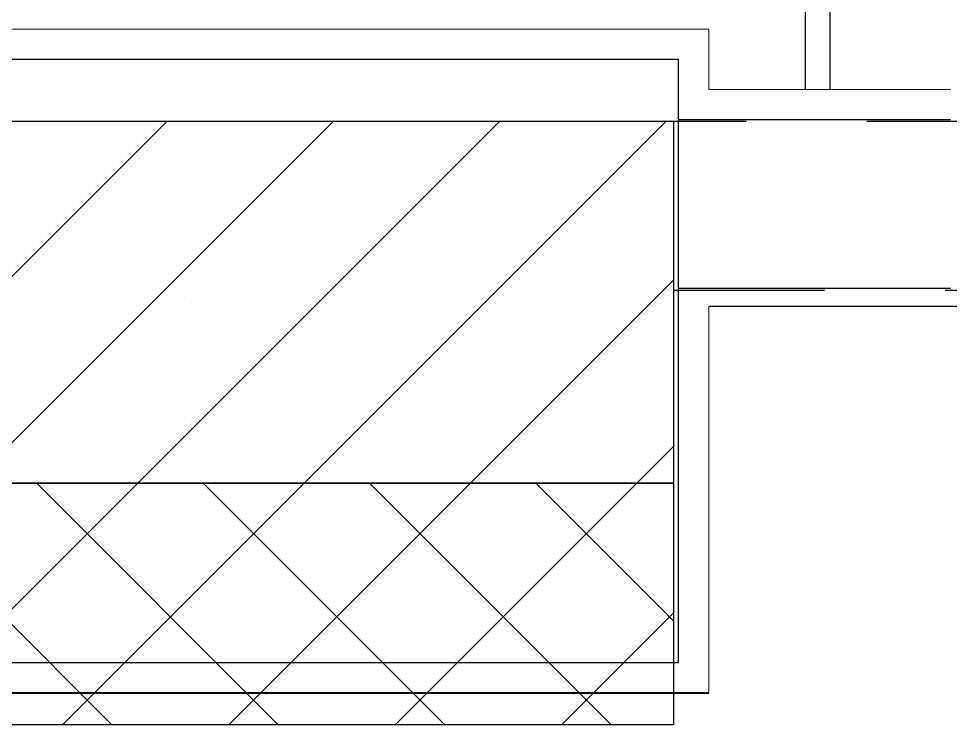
# Model space of a CAD drawing. Header units: millimetres. Extents: x 188.6 to 263.2, y 40.1 to 120.1.
# Drawn here: x 221.797 to 222.569, y 108.808 to 109.393 of the extents above; entities that cross this region are included whole.
import ezdxf

# ---------------------------------------------------------------- set-up
doc = ezdxf.new("R2010")
doc.units = ezdxf.units.MM
doc.linetypes.add('HIDDEN2', pattern=[0.1875, 0.125, -0.0625])
for name, color, linetype in [('_XREF_APTOS 1003 E 1004$0$A-MC-ALVENARIA', 7, 'Continuous'), ('_XREF_APTOS 1003 E 1004$0$L-MC-LAYOUT MOLHADO', 4, 'Continuous'), ('_XREF_APTOS 1003 E 1004$0$P-MC-PILAR', 3, 'Continuous'), ('_XREF_APTOS 1003 E 1004$0$V-MC-VISTA2', 1, 'Continuous'), ('ARQ', 8, 'Continuous'), ('ESTR-PILARES', 11, 'Continuous'), ('ESTR-VIGAS', 11, 'HIDDEN2'), ('ESTRUTURA', 7, 'Continuous')]:
    doc.layers.add(name, color=color, linetype=linetype)
doc.layers.add('_XREF_APTOS 1003 E 1004$0$R-MC-REBOCO', color=1, linetype='Continuous', lineweight=5)

# ---------------------------------------------------------------- blocks, each defined once
blk = doc.blocks.new('A$C1BFF5DEF')
at = {"layer": '_XREF_APTOS 1003 E 1004$0$A-MC-ALVENARIA', "color": 8}
for p, q in [((23.6803, 0.25485), (23.455, 0.25485)), ((23.6803, 0.11485), (23.455, 0.11485))]:
    blk.add_line(p, q, dxfattribs=at)
at = {"layer": '_XREF_APTOS 1003 E 1004$0$L-MC-LAYOUT MOLHADO', "color": 8}
for p, q in [((23.56033, 0.27985), (23.56033, 1.46999)), ((23.58033, 1.46999), (23.58033, 0.27985))]:
    blk.add_line(p, q, dxfattribs=at)
at = {"layer": '_XREF_APTOS 1003 E 1004$0$P-MC-PILAR', "color": 8}
blk.add_lwpolyline([(22.65533, -0.19514), (23.455, -0.19514), (23.455, 0.30486), (22.65533, 0.30486)], close=True, dxfattribs=at)
at = {"layer": '_XREF_APTOS 1003 E 1004$0$R-MC-REBOCO', "color": 8}
for p, q in [((23.48, 0.32986), (21.94033, 0.32986)), ((23.48, 0.32986), (23.48, 0.27985)), ((23.6803, 0.27985), (23.48, 0.27985)), ((23.48, -0.22014), (23.48, 0.10001)), ((23.455, -0.19514), (22.22067, -0.19514)), ((22.19535, -0.22103), (23.48, -0.22103)), ((23.48, -0.22014), (22.19567, -0.22014))]:
    blk.add_line(p, q, dxfattribs=at)
at = {"layer": '_XREF_APTOS 1003 E 1004$0$V-MC-VISTA2', "color": 8}
blk.add_line((24.90036, 0.10001), (23.48, 0.10001), dxfattribs=at)
blk = doc.blocks.new('COBERTURA_29-09-2016')
at = {"layer": 'ESTR-PILARES', "linetype": 'Continuous'}
for p, q in [((14.93989, 1.38), (15.23989, 1.68)), ((15.07777, 1.38), (15.37777, 1.68)), ((15.21566, 1.38), (15.51566, 1.68)), ((15.35354, 1.38), (15.65354, 1.68)), ((15.49143, 1.38), (15.66, 1.54857)), ((15.26, 1.53), (15.26, 1.53)), ((15.26, 1.43), (15.26, 1.43)), ((15.62932, 1.38), (15.66, 1.41069)), ((14.99405, 1.38), (15.19405, 1.18)), ((15.01566, 1.18), (15.21566, 1.38)), ((15.13194, 1.38), (15.33194, 1.18)), ((15.15354, 1.18), (15.35354, 1.38)), ((15.26982, 1.38), (15.46982, 1.18)), ((15.29143, 1.18), (15.49143, 1.38)), ((15.40771, 1.38), (15.60771, 1.18)), ((15.42932, 1.18), (15.62932, 1.38)), ((15.5456, 1.38), (15.66, 1.2656)), ((15.26, 1.28), (15.26, 1.28)), ((15.5672, 1.18), (15.66, 1.2728))]:
    blk.add_line(p, q, dxfattribs=at)
for points in [[(14.86, 1.38), (15.66, 1.38), (15.66, 1.68), (14.86, 1.68), (14.86, 1.38)], [(15.66, 1.38), (14.86, 1.38), (14.86, 1.18), (15.66, 1.18), (15.66, 1.38)]]:
    blk.add_lwpolyline(points, dxfattribs=at)
at = {"layer": 'ESTR-VIGAS'}
for points in [[(17.97, 1.68), (15.66, 1.68)], [(15.66, 1.54), (17.97, 1.54)]]:
    blk.add_lwpolyline(points, dxfattribs=at)

msp = doc.modelspace()

# ---------------------------------------------------------------- block references
at = {"layer": 'ARQ'}
msp.add_blockref('A$C1BFF5DEF', (198.88915, 109.05427), dxfattribs=at)

# ---------------------------------------------------------------- next in the draw order: block references
at = {"layer": 'ESTRUTURA'}
msp.add_blockref('COBERTURA_29-09-2016', (206.68019, 107.62774), dxfattribs=at)

doc.saveas('drawing.dxf')
